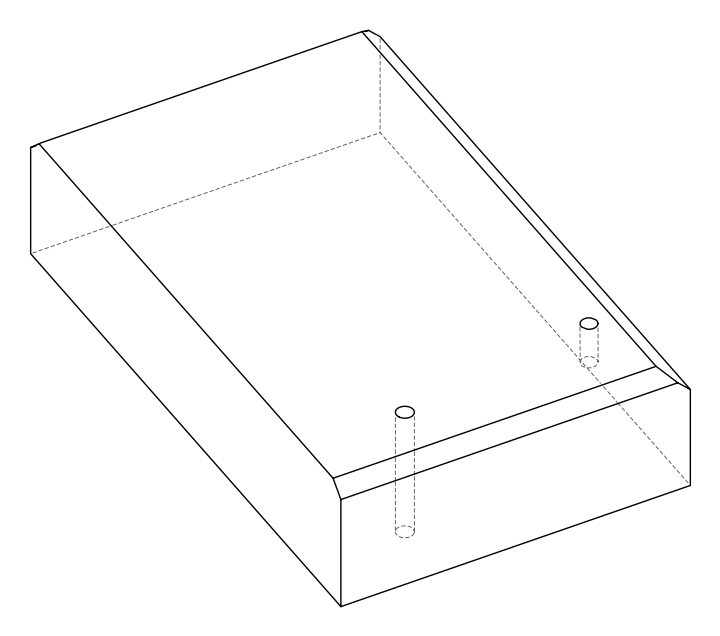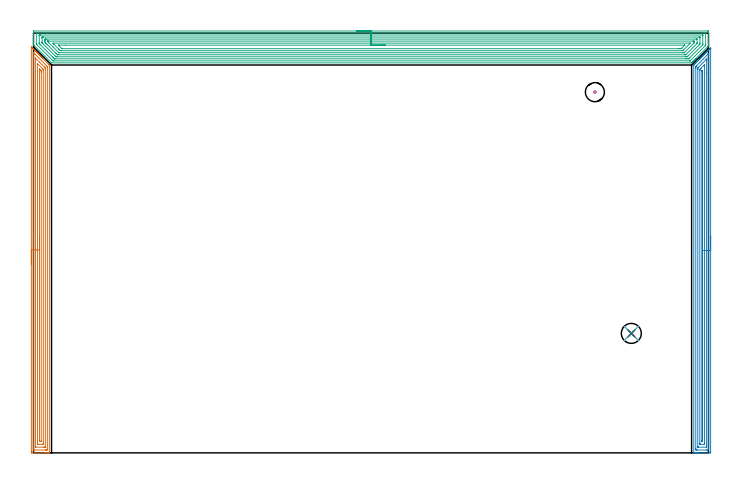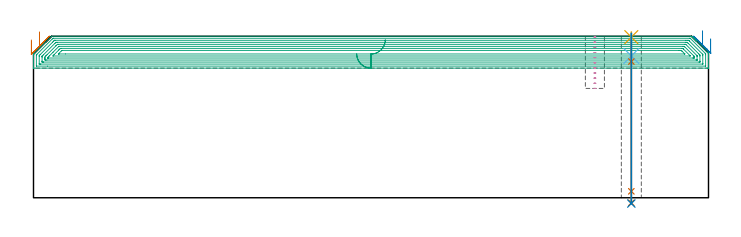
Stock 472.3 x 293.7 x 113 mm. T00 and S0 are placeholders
(PLAN: 8 operations, 5 tool changes, 54.3 min)
(1 AREA_MILL | FG_CHAMFER_SURFACE | UGT0205_001 | 11.35 min | 23031 mm3)
(2 AREA_MILL_1 | FG_CHAMFER_SURFACE_1 | UGT0205_001 | 11.28 min | 20118 mm3)
(3 AREA_MILL_2 | FG_CHAMFER_SURFACE_2 | UGT0205_001 | 30.21 min | 115327 mm3)
(4 MILL_BLIND_HOLE_FROM_SOLID_MATERIAL | STEP1POCKET | UGT0201_129 | Spiral | 0.3 min | 5058 mm3)
(5 SPOT_DRILL | STEP1HOLE | NXT0321_9005460120000 | 0.03 min | 6 mm3)
(6 DRILL_BLIND_HOLE_INTO_CENTER | STEP1HOLE | UGT0301_207 | 0.06 min | 785 mm3)
(7 GUN_DRILL_THROUGH_HOLE | STEP1HOLE | UGT0307_006 | 0.56 min | 6385 mm3)
(8 DRILL_TO_ENLARGE_THROUGH_HOLE | STEP1HOLE | NXT0301_104 | 0.48 min | 10169 mm3)
(TOOL UGT0205_001 | Chamfer Mill 20 x 3 x 45 deg. | D20 FL50 Z2)
(TOOL UGT0201_129 | Carbide End Mill 11.9 | D11.9 FL15 Z4)
(TOOL NXT0321_9005460120000 | NC Spot Drill, 142deg, 12mm, Carbide, Uncoated | D12 PA142 FL30 Z2)
(TOOL UGT0301_207 | Twist Drill 9.2 mm | D9.2 PA118 FL80 Z2)
(TOOL UGT0307_006 | Gun Drill 9 mm | D9 PA130 FL24 Z1)
(TOOL NXT0301_104 | Carbide Drill 14mm [860.1-1400-112A1-MM 2214] | D14 PA140 FL123 Z2)
(OP 1 AREA_MILL)
G17 G21 G94 G90
T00 M6
G54
G17 G0 G90 X-1.5 Y132. S1061 M3
G43 Z123. H0
Z110.4
G94 G1 Y132.038 Z109.528 F250.
Y132.152 Z108.663
Y132.341 Z107.812
Y132.603 Z106.98
Y132.937 Z106.174
Y133.34 Z105.4
Y133.808 Z104.664
Y134.339 Z103.972
Y134.929 Z103.329
Y135.572 Z102.74
Y136.264 Z102.208
Y137. Z101.74
Y137.774 Z101.337
Y138.58 Z101.003
Y139.412 Z100.741
Y140.263 Z100.552
Y141.128 Z100.438
Y142. Z100.4
Y283.756
X-1.498 Y283.994
X-1.493 Z100.405
X-1.167 Y283.666 Z100.733
X-0.967 Y283.469 Z100.929
X-0.899 Y283.399 Z101.
X-0.741 Y283.241 Z101.158
X-0.671 Y283.173 Z101.225
X-0.602 Y283.102 Z101.298
X-0.447 Y282.947 Z101.453
X-0.376 Y282.877 Z101.521
X-0.304 Y282.804 Z101.595
X-0.152 Y282.653 Z101.747
X-0.08 Y282.581 Z101.816
X-0.007 Y282.507 Z101.892
X0.142 Y282.358 Z102.041
X0.216 Y282.286 Z102.112
X0.291 Y282.21 Z102.19
X0.436 Y282.064 Z102.335
X0.512 Y281.99 Z102.408
X0.588 Y281.912 Z102.487
X0.73 Y281.77 Z102.629
X0.807 Y281.694 Z102.704
X0.885 Y281.615 Z102.785
X1.024 Y281.476 Z102.923
X1.103 Y281.399 Z102.999
X1.183 Y281.317 Z103.082
X1.318 Y281.182 Z103.218
X1.399 Y281.103 Z103.295
X1.48 Y281.02 Z103.379
X1.613 Y280.888 Z103.512
X1.695 Y280.807 Z103.591
X1.777 Y280.723 Z103.677
X1.907 Y280.593 Z103.806
X1.99 Y280.511 Z103.886
X2.075 Y280.425 Z103.974
X2.201 Y280.299 Z104.1
X2.286 Y280.216 Z104.182
X2.372 Y280.128 Z104.271
X2.495 Y280.005 Z104.394
X2.582 Y279.92 Z104.478
X2.67 Y279.831 Z104.569
X2.789 Y279.711 Z104.689
X2.878 Y279.624 Z104.774
X2.967 Y279.533 Z104.866
X3.083 Y279.417 Z104.983
X3.173 Y279.328 Z105.069
X3.264 Y279.236 Z105.164
X3.378 Y279.123 Z105.277
X3.469 Y279.033 Z105.365
X3.562 Y278.939 Z105.461
X3.672 Y278.828 Z105.571
X3.765 Y278.737 Z105.661
X3.859 Y278.641 Z105.758
X3.966 Y278.534 Z105.865
X4.061 Y278.441 Z105.957
X4.156 Y278.344 Z106.056
X4.26 Y278.24 Z106.159
X4.356 Y278.145 Z106.252
X4.454 Y278.046 Z106.353
X4.554 Y277.946 Z106.454
X4.652 Y277.85 Z106.548
X4.751 Y277.749 Z106.651
X4.848 Y277.652 Z106.748
X4.948 Y277.554 Z106.844
X5.048 Y277.452 Z106.948
X5.143 Y277.358 Z107.042
X5.244 Y277.258 Z107.14
X5.346 Y277.154 Z107.245
X5.437 Y277.063 Z107.336
X5.539 Y276.962 Z107.435
X5.643 Y276.857 Z107.543
X5.731 Y276.769 Z107.63
X5.835 Y276.667 Z107.731
X5.941 Y276.56 Z107.84
X6.025 Y276.475 Z107.925
X6.131 Y276.371 Z108.027
X6.238 Y276.262 Z108.137
X6.319 Y276.181 Z108.219
X6.427 Y276.075 Z108.323
X10.567 Y271.935 Z112.463
X10.699 Y271.802 Z112.598
X11.011 Y271.49 Z112.909
X11.025 Y271.475 Z112.922
X11.102 Y271.395 Z112.98
X11.1 Y270.91 Z113.
Y0.155
X11.097 Y0.01 Z112.988
X11.07 Y0.007 Z112.962
X10.731 Y0. Z112.63
X10.295 Z112.194
X9.68 Z111.575
X8.485 Z110.382
X7.905 Z109.799
X-0.967 Y0.001 Z100.93
X-1.198 Y0.003 Z100.699
X-1.492 Y0.008 Z100.406
X-1.494 Y0.071 Z100.403
X-1.499 Y0.601 Z100.401
X-1.5 Y1.136 Z100.4
Y142.
X-0.086 Z101.814
Y279.831
X-0.08 Y280.118 Z101.82
X0.216 Y279.831 Z102.116
X0.807 Y279.243 Z102.707
X1.112 Y278.939 Z103.012
X8.793 Y271.257 Z110.693
X9.139 Y270.91 Z111.039
X9.68 Y270.358 Z111.58
X9.686 Y270.012 Z111.586
Y2.385
X9.68 Y2.01 Z111.58
X9.173 Y2.002 Z111.073
X8.793 Y2.001 Z110.693
X8.288 Y2. Z110.188
X0.807 Y2.001 Z102.707
X0.3 Y2.003 Z102.2
X-0.08 Y2.01 Z101.82
X-0.086 Y2.385 Z101.814
Y2.391
Y142.
X1.328 Z103.228
X1.329 Y275.738 Z103.229
X1.33 Y276.262 Z103.23
X1.331 Y276.263 Z103.231
X1.337 Y276.262 Z103.237
X4.356 Y273.245 Z106.256
X7.583 Y270.017 Z109.483
X7.905 Y269.693 Z109.805
X8.187 Y269.406 Z110.087
X8.254 Y269.334 Z110.154
X8.264 Y269.247 Z110.164
X8.267 Y269.125 Z110.167
X8.271 Y268.758 Z110.171
Y4.169
X8.27 Y4.077 Z110.17
X8.268 Y4.032 Z110.168
X8.266 Y4.017 Z110.166
X8.241 Y4.01 Z110.141
X8.072 Y4.002 Z109.972
X7.905 Y4.001 Z109.805
X7.186 Y4. Z109.086
X1.695 Z103.595
X1.526 Y4.002 Z103.426
X1.415 Y4.006 Z103.315
X1.335 Y4.012 Z103.235
X1.333 Y4.047 Z103.233
X1.33 Y4.169 Z103.23
X1.329 Y4.537 Z103.229
X1.328 Y142. Z103.228
X2.743 Z104.643
Y271.802
X2.747 Y272.383 Z104.647
X2.749 Y272.389 Z104.649
X2.753 Y272.387 Z104.653
X2.793 Y272.353 Z104.693
X2.873 Y272.277 Z104.773
X6.131 Y269.02 Z108.031
X6.523 Y268.626 Z108.423
X6.718 Y268.426 Z108.618
X6.815 Y268.325 Z108.715
X6.85 Y268.277 Z108.75
X6.857 Y267.341 Z108.757
Y6.845
X6.852 Y6.12 Z108.752
X6.85 Y6.02 Z108.75
X6.761 Y6.01 Z108.661
X6.084 Y6. Z107.984
X3.423 Z105.323
X3.032 Y6.004 Z104.932
X2.837 Y6.009 Z104.737
X2.75 Y6.013 Z104.65
X2.743 Y6.845 Z104.643
Y142.
X4.157 Z106.057
Y268.434
X4.158 Y268.501 Z106.058
X4.16 Y268.523 Z106.06
X4.161 Y268.525 Z106.061
X4.169 Y268.522 Z106.069
X4.244 Y268.454 Z106.144
X4.356 Y268.345 Z106.256
X4.468 Y268.233 Z106.368
X5.244 Y267.454 Z107.144
X5.351 Y267.341 Z107.251
X5.436 Y267.236 Z107.336
X5.438 Y267.145 Z107.338
X5.442 Y266.449 Z107.342
X5.443 Y266.249 Z107.343
Y8.43
X5.44 Y8.229 Z107.34
X5.437 Y8.096 Z107.337
X5.433 Y8.01 Z107.333
X5.4 Y8.008 Z107.3
X5.244 Y8.003 Z107.144
X4.982 Y8.001 Z106.882
X4.356 Y8. Z106.256
X4.267 Y8.001 Z106.167
X4.212 Y8.003 Z106.112
X4.182 Y8.006 Z106.082
X4.17 Y8.009 Z106.07
X4.164 Y8.03 Z106.064
X4.159 Y8.429 Z106.059
X4.157 Y8.63 Z106.057
Y142.
Y142.871 Z106.095
Y143.736 Z106.209
Y144.588 Z106.398
Y145.42 Z106.66
Y146.226 Z106.994
Y147. Z107.397
Y147.736 Z107.865
Y148.428 Z108.396
Y149.071 Z108.986
Y149.66 Z109.629
Y150.191 Z110.321
Y150.66 Z111.057
Y151.063 Z111.831
Y151.397 Z112.637
Y151.659 Z113.469
Y151.848 Z114.32
Y151.962 Z115.185
Y152. Z116.057
G0 Z123.
M5
M2
(OP 2 AREA_MILL_1)
G17 G21 G94 G90
T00 M6
G54
G17 G0 G90 X473.8 Y151.6 S1061 M3
G43 Z123. H0
Z111.2
G94 G1 Y151.562 Z110.328 F250.
Y151.448 Z109.463
Y151.259 Z108.612
Y150.997 Z107.78
Y150.663 Z106.974
Y150.26 Z106.2
Y149.792 Z105.464
Y149.26 Z104.772
Y148.671 Z104.129
Y148.028 Z103.539
Y147.336 Z103.008
Y146.6 Z102.54
Y145.826 Z102.137
Y145.02 Z101.803
Y144.188 Z101.541
Y143.337 Z101.352
Y142.472 Z101.238
Y141.6 Z101.2
Y0.932
X473.799 Y0.604 Z101.201
X473.794 Y0.045 Z101.204
X473.792 Y0.008 Z101.206
X473.237 Y0. Z101.761
X465.232 Z109.762
X464.658 Z110.339
X464.342 Z110.654
X463.768 Z111.228
X463.453 Z111.542
X462.822 Z112.177
X462.399 Z112.6
X462.04 Y0.007 Z112.951
X462.003 Y0.01 Z112.988
X462. Y0.158 Z113.
Y270.995
X462.006 Y271.402 Z112.992
X462.095 Y271.496 Z112.903
X462.563 Y271.965 Z112.433
X462.784 Y272.185 Z112.216
X463.453 Y272.855 Z111.544
X463.67 Y273.07 Z111.33
X464.342 Y273.744 Z110.654
X464.551 Y273.951 Z110.449
X465.232 Y274.633 Z109.765
X465.432 Y274.832 Z109.568
X465.462 Y274.862 Z109.538
X466.121 Y275.523 Z108.875
X466.186 Y275.586 Z108.813
X466.354 Y275.754 Z108.645
X466.418 Y275.819 Z108.579
X466.481 Y275.882 Z108.518
X466.651 Y276.051 Z108.348
X466.714 Y276.116 Z108.282
X466.777 Y276.177 Z108.222
X466.948 Y276.349 Z108.051
X467.011 Y276.412 Z107.986
X467.072 Y276.473 Z107.927
X467.246 Y276.646 Z107.753
X467.307 Y276.709 Z107.69
X467.368 Y276.768 Z107.631
X467.543 Y276.944 Z107.456
X467.604 Y277.005 Z107.393
X467.663 Y277.064 Z107.336
X467.841 Y277.241 Z107.158
X467.9 Y277.302 Z107.097
X467.959 Y277.359 Z107.04
X468.138 Y277.539 Z106.861
X468.196 Y277.598 Z106.8
X468.254 Y277.655 Z106.745
X468.436 Y277.836 Z106.563
X468.493 Y277.894 Z106.504
X468.55 Y277.95 Z106.449
X468.733 Y278.134 Z106.266
X468.789 Y278.191 Z106.207
X468.845 Y278.246 Z106.154
X469.031 Y278.431 Z105.968
X469.086 Y278.487 Z105.911
X469.141 Y278.541 Z105.858
X469.328 Y278.729 Z105.671
X469.382 Y278.784 Z105.614
X469.436 Y278.837 Z105.563
X469.626 Y279.026 Z105.373
X469.679 Y279.08 Z105.318
X469.732 Y279.132 Z105.267
X469.923 Y279.324 Z105.076
X469.975 Y279.377 Z105.021
X470.027 Y279.428 Z104.972
X470.221 Y279.621 Z104.778
X470.272 Y279.673 Z104.725
X470.323 Y279.723 Z104.676
X470.518 Y279.918 Z104.481
X470.568 Y279.97 Z104.429
X470.618 Y280.019 Z104.381
X470.815 Y280.216 Z104.183
X470.865 Y280.266 Z104.132
X470.914 Y280.314 Z104.085
X471.113 Y280.513 Z103.886
X471.161 Y280.563 Z103.836
X471.209 Y280.61 Z103.79
X471.41 Y280.811 Z103.589
X471.458 Y280.859 Z103.539
X471.505 Y280.905 Z103.494
X471.708 Y281.108 Z103.291
X471.754 Y281.156 Z103.243
X471.8 Y281.201 Z103.199
X472.005 Y281.406 Z102.994
X472.051 Y281.452 Z102.946
X472.096 Y281.496 Z102.903
X472.303 Y281.703 Z102.696
X472.347 Y281.748 Z102.65
X472.391 Y281.792 Z102.608
X472.6 Y282.001 Z102.399
X473.237 Y282.638 Z101.761
X473.358 Y282.759 Z101.641
X473.493 Y282.893 Z101.507
X473.681 Y283.083 Z101.316
X473.791 Y283.191 Z101.207
X473.796 Z101.201
X473.799 Z101.199
X473.8 Y282.972 Z101.2
Y141.6
X472.386 Z102.614
Y3.243
X472.383 Y2.389 Z102.617
X472.382 Y2.355 Z102.618
X472.347 Y2.01 Z102.653
X471.843 Y2.002 Z103.157
X471.458 Y2.001 Z103.542
X470.956 Y2. Z104.044
X464.342 Y2.001 Z110.658
X463.838 Y2.003 Z111.162
X463.453 Y2.01 Z111.547
X463.419 Y2.389 Z111.581
X463.417 Y2.425 Z111.583
X463.414 Y3.282 Z111.586
Y269.249
X463.418 Y270.102 Z111.582
X463.42 Y270.136 Z111.58
X463.453 Y270.391 Z111.547
X463.751 Y270.696 Z111.249
X464.045 Y270.995 Z110.955
X472.077 Y279.026 Z102.923
X472.215 Y279.159 Z102.785
X472.347 Y279.285 Z102.653
X472.38 Y279.026 Z102.62
X472.383 Y278.991 Z102.617
X472.386 Y278.134 Z102.614
Y278.095
Y141.6
X470.972 Z104.028
X470.971 Y4.662 Z104.029
X470.97 Y4.174 Z104.03
X470.968 Y4.073 Z104.032
X470.965 Y4.025 Z104.035
X470.96 Y4.01 Z104.04
X470.915 Y4.007 Z104.085
X470.741 Y4.001 Z104.259
X465.058 Z109.942
X464.943 Y4.003 Z110.057
X464.851 Y4.009 Z110.149
X464.834 Y4.012 Z110.166
X464.832 Y4.017 Z110.168
X464.83 Y4.039 Z110.17
X464.829 Y4.174 Z110.171
Y4.578
Y268.318
X464.83 Y268.721 Z110.17
X464.834 Y269.21 Z110.166
X464.835 Y269.307 Z110.165
X464.888 Y269.377 Z110.112
X464.975 Y269.468 Z110.025
X465.232 Y269.731 Z109.768
X470.957 Y275.457 Z104.043
X470.961 Z104.039
X470.965 Z104.035
X470.969 Y275.21 Z104.031
X470.971 Y275.053 Z104.029
X470.972 Y265.875 Z104.028
Y141.6
X469.557 Z105.443
Y6.851
X469.555 Y6.083 Z105.445
X469.553 Y6.03 Z105.447
X469.551 Y6.011 Z105.449
X469.531 Y6.008 Z105.469
X469.426 Y6.004 Z105.574
X469.214 Y6.001 Z105.786
X466.57 Z108.43
X466.37 Y6.003 Z108.63
X466.271 Y6.008 Z108.729
X466.251 Y6.01 Z108.749
X466.249 Y6.023 Z108.751
X466.246 Y6.061 Z108.754
X466.243 Y6.729 Z108.757
Y6.851
Y267.425
X466.245 Y268.194 Z108.755
X466.247 Y268.256 Z108.753
X466.249 Y268.282 Z108.751
X466.276 Y268.318 Z108.724
X466.64 Y268.689 Z108.36
X467.011 Y269.062 Z107.989
X467.084 Y269.136 Z107.916
X468.866 Y270.918 Z106.134
X468.944 Y270.995 Z106.056
X469.148 Y271.193 Z105.852
X469.318 Y271.357 Z105.682
X469.551 Y271.548 Z105.449
X469.556 Y271.118 Z105.444
X469.557 Y270.995 Z105.443
Y141.6
X468.143 Z106.857
Y8.636
X468.141 Y8.394 Z106.859
X468.136 Y8.148 Z106.864
X468.131 Y8.01 Z106.869
X468.058 Y8.007 Z106.942
X467.9 Y8.006 Z107.1
X467.69 Y8.01 Z107.31
X467.664 Y8.02 Z107.336
X467.661 Y8.099 Z107.339
X467.658 Y8.229 Z107.342
X467.657 Y8.392 Z107.343
Y8.636
Y266.533
X467.658 Y266.775 Z107.342
X467.663 Y267.101 Z107.337
X467.667 Y267.257 Z107.333
X467.824 Y267.425 Z107.176
X467.862 Y267.464 Z107.138
X467.9 Y267.502 Z107.1
X467.939 Y267.539 Z107.061
X468.016 Y267.612 Z106.984
X468.137 Y267.721 Z106.863
X468.139 Y267.669 Z106.861
X468.142 Y267.425 Z106.858
X468.143 Y267.181 Z106.857
Y266.533
Y141.6
Y140.728 Z106.895
Y139.864 Z107.009
Y139.012 Z107.198
Y138.18 Z107.46
Y137.374 Z107.794
Y136.6 Z108.197
Y135.864 Z108.665
Y135.172 Z109.196
Y134.529 Z109.786
Y133.94 Z110.429
Y133.409 Z111.121
Y132.94 Z111.857
Y132.537 Z112.631
Y132.203 Z113.437
Y131.941 Z114.269
Y131.752 Z115.12
Y131.638 Z115.985
Y131.6 Z116.857
G0 Z123.
M5
M2
(OP 3 AREA_MILL_2)
G17 G21 G94 G90
T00 M6
G54
G17 G0 G90 X226.15 Y295.2 S1061 M3
G43 Z123. H0
Z100.7
G94 G1 X226.188 Z99.828 F250.
X226.302 Z98.964
X226.491 Z98.112
X226.753 Z97.28
X227.087 Z96.474
X227.49 Z95.7
X227.958 Z94.964
X228.49 Z94.272
X229.079 Z93.629
X229.722 Z93.04
X230.414 Z92.508
X231.15 Z92.04
X231.924 Z91.637
X232.73 Z91.303
X233.562 Z91.041
X234.414 Z90.852
X235.278 Z90.738
X236.15 Z90.7
X471.675
X472.052 Y295.196 Z90.703
X472.29 Y295.192 Z90.706
X472.3 Y294.95 Z90.947
Y287.594 Z98.3
Y287.061 Z98.836
Y286.708 Z99.188
Y286.175 Z99.721
Y285.822 Z100.072
Y285.022 Z100.877
Y284.936 Z100.962
X472.299 Y284.735 Z101.163
X472.296 Y284.715 Z101.183
X472.292 Y284.703 Z101.195
X472.271 Y284.67 Z101.228
X472.095 Y284.493 Z101.403
X471.973 Y284.372 Z101.526
X471.727 Y284.127 Z101.773
X463.719 Y276.119 Z109.78
X463.676 Y276.075 Z109.822
X463.631 Y276.03 Z109.869
X463.427 Y275.826 Z110.073
X463.381 Y275.78 Z110.117
X463.333 Y275.732 Z110.167
X463.134 Y275.533 Z110.366
X463.086 Y275.484 Z110.413
X463.035 Y275.434 Z110.465
X462.841 Y275.241 Z110.658
X462.79 Y275.189 Z110.708
X462.737 Y275.136 Z110.763
X462.548 Y274.948 Z110.951
X462.495 Y274.894 Z111.003
X462.439 Y274.838 Z111.061
X462.255 Y274.655 Z111.244
X462.2 Y274.598 Z111.299
X462.141 Y274.541 Z111.358
X461.962 Y274.362 Z111.537
X461.904 Y274.303 Z111.594
X461.843 Y274.243 Z111.656
X461.67 Y274.069 Z111.83
X461.609 Y274.007 Z111.889
X461.545 Y273.945 Z111.954
X461.377 Y273.776 Z112.123
X461.314 Y273.712 Z112.184
X461.247 Y273.647 Z112.252
X461.084 Y273.483 Z112.416
X461.018 Y273.417 Z112.48
X460.949 Y273.348 Z112.55
X460.762 Y273.162 Z112.738
X460.569 Y272.97 Z112.928
X460.501 Y272.906 Z112.992
X460.055 Y272.9 Z113.
X12.614
X12.602 Y272.902 Z112.997
X12.598 Y272.903 Z112.996
X0.562 Y284.936 Z100.96
X0.387 Y285.113 Z100.787
X0.327 Y285.173 Z100.727
X0.12 Y285.379 Z100.519
X0.029 Y285.473 Z100.425
X0.001 Y285.509 Z100.387
X0. Y285.822 Z100.076
Y285.908 Z99.991
Y286.708 Z99.186
Y287.947 Z97.95
Y288.481 Z97.414
Y289.1 Z96.795
Y294.683 Z91.214
X0.003 Y294.953 Z90.945
X0.01 Y295.192 Z90.706
X0.251 Y295.199 Z90.699
X236.15 Y295.2 Z90.7
Y293.786 Z92.114
X470.11 Y293.785 Z92.115
X470.216 Y293.784 Z92.116
X470.268 Y293.781 Z92.119
X470.287 Y293.779 Z92.121
X470.29 Y293.765 Z92.135
X470.295 Y293.649 Z92.251
X470.299 Y293.389 Z92.511
Y285.822 Z100.078
X470.298 Y285.415 Z100.485
X470.29 Y285.175 Z100.725
X470.287 Y285.149 Z100.751
X470.27 Y285.127 Z100.773
X470.222 Y285.075 Z100.825
X470.086 Y284.936 Z100.964
X469.988 Y284.837 Z101.063
X459.753 Y274.603 Z111.297
X459.554 Y274.407 Z111.493
X459.479 Y274.338 Z111.562
X459.459 Y274.321 Z111.579
X459.436 Y274.319 Z111.581
X459.382 Y274.316 Z111.584
X459.162 Y274.314 Z111.586
X14.021
X13.8 Y274.317 Z111.583
X13.691 Y274.32 Z111.58
X13.64 Y274.322 Z111.578
X13.529 Y274.429 Z111.471
X13.139 Y274.812 Z111.088
X2.413 Y285.537 Z100.363
X2.13 Y285.822 Z100.078
X2.039 Y285.919 Z99.981
X2.01 Y285.952 Z99.948
X2.006 Y285.976 Z99.924
X2.003 Y286.027 Z99.873
X2. Y286.231 Z99.669
X2.001 Y293.319 Z92.581
X2.008 Y293.729 Z92.171
X2.01 Y293.778 Z92.122
X2.028 Y293.78 Z92.12
X2.082 Y293.783 Z92.117
X2.192 Y293.785 Z92.115
X9.717 Y293.786 Z92.114
X236.15
Y292.372 Z93.528
X468.216 Y292.371 Z93.529
X468.259 Y292.37 Z93.53
X468.281 Y292.368 Z93.532
X468.287 Y292.366 Z93.534
X468.29 Y292.355 Z93.545
X468.296 Y292.223 Z93.677
X468.299 Y292.025 Z93.875
X468.3 Y291.827 Z94.073
Y286.51 Z99.39
X468.295 Y285.822 Z100.078
X468.293 Y285.631 Z100.269
X468.273 Y285.584 Z100.316
X468.236 Y285.543 Z100.357
X468.1 Y285.4 Z100.5
X458.968 Y276.267 Z109.633
X458.774 Y276.075 Z109.825
X458.519 Y275.826 Z110.074
X458.433 Y275.744 Z110.156
X458.268 Y275.735 Z110.165
X457.721 Y275.731 Z110.169
X456.48 Y275.728 Z110.172
X15.276 Y275.729 Z110.171
X14.926 Y275.73 Z110.17
X14.81 Y275.732 Z110.168
X14.718 Y275.735 Z110.165
X14.667 Y275.744 Z110.156
X14.63 Y275.779 Z110.121
X14.327 Y276.075 Z109.825
X14.032 Y276.367 Z109.533
X13.438 Y276.961 Z108.939
X4.577 Y285.822 Z100.078
X4.2 Y286.201 Z99.699
X4.077 Y286.329 Z99.571
X4.018 Y286.393 Z99.507
X4.01 Y286.51 Z99.39
X4.004 Y286.708 Z99.192
X4.001 Y286.906 Z98.994
X4. Y292.223 Z93.677
X4.003 Y292.289 Z93.611
X4.008 Y292.342 Z93.558
X4.013 Y292.365 Z93.535
X4.027 Y292.366 Z93.534
X4.2 Y292.369 Z93.531
X4.745 Y292.371 Z93.529
X5.094 Y292.372 Z93.528
X236.15
Y290.957 Z94.943
X465.602
X466.188 Y290.955 Z94.945
X466.25 Y290.953 Z94.947
X466.287 Y290.951 Z94.949
X466.29 Y290.907 Z94.993
X466.295 Y290.693 Z95.207
X466.3 Y290.265 Z95.635
Y286.721 Z99.179
X466.294 Y286.271 Z99.629
X466.29 Y286.055 Z99.845
X466.188 Y285.945 Z99.955
X466.07 Y285.822 Z100.078
X465.747 Y285.496 Z100.404
X465.418 Y285.167 Z100.733
X458.097 Y277.847 Z108.053
X457.732 Y277.492 Z108.408
X457.374 Y277.15 Z108.75
X457.186 Y277.147 Z108.753
X456.48 Y277.143 Z108.757
X456.297
X16.53
X15.82 Y277.148 Z108.752
X15.723 Y277.15 Z108.75
X15.622 Y277.239 Z108.661
X15.414 Y277.442 Z108.458
X15.002 Y277.847 Z108.053
X6.882 Y285.967 Z99.933
X6.144 Y286.708 Z99.192
X6.041 Y286.816 Z99.084
X6.014 Y286.847 Z99.053
X6.009 Y286.873 Z99.027
X6.005 Y286.927 Z98.973
X6.001 Y287.145 Z98.755
X6. Y287.582 Z98.318
Y290.241 Z95.659
X6.006 Y290.69 Z95.21
X6.01 Y290.908 Z94.992
X6.016 Y290.951 Z94.949
X6.07 Y290.953 Z94.947
X6.173 Y290.955 Z94.945
X6.882 Y290.957 Z94.943
X7.065
X236.15
Y289.543 Z96.357
X463.631
X463.809 Y289.542 Z96.358
X464.165 Y289.538 Z96.362
X464.265 Y289.536 Z96.364
X464.291 Y289.53 Z96.37
X464.293 Y289.519 Z96.381
X464.297 Y289.461 Z96.439
X464.299 Y289.367 Z96.533
X464.3 Y286.931 Z98.969
X464.297 Y286.708 Z99.192
X464.292 Y286.543 Z99.357
X464.29 Y286.503 Z99.397
X464.265 Y286.473 Z99.427
X464.216 Y286.418 Z99.482
X464.072 Y286.271 Z99.629
X456.48 Y278.679 Z107.221
X456.38 Y278.59 Z107.31
X456.341 Y278.564 Z107.336
X456.3 Y278.562 Z107.338
X456.122 Y278.559 Z107.341
X455.764 Y278.557 Z107.343
X455.586
X17.608
X16.89 Y278.559 Z107.341
X16.803 Y278.561 Z107.339
X16.762 Y278.564 Z107.336
X16.714 Y278.593 Z107.307
X16.57 Y278.733 Z107.167
X15.82 Y279.478 Z106.422
X15.679 Y279.619 Z106.281
X9.476 Y285.822 Z100.078
X8.669 Y286.631 Z99.269
X8.597 Y286.708 Z99.192
X8.01 Y287.362 Z98.538
X8.007 Y287.594 Z98.306
X8.001 Y288.257 Z97.643
X8. Y288.481 Z97.419
X8.001 Y289.143 Z96.757
X8.006 Y289.367 Z96.533
X8.01 Y289.526 Z96.374
X8.314 Y289.536 Z96.364
X8.493 Y289.541 Z96.359
X8.669 Y289.542 Z96.358
X9.385 Y289.543 Z96.357
X236.15
Y288.129 Z97.771
X461.304 Y288.128 Z97.772
X461.843 Y288.125 Z97.775
X462.205 Y288.122 Z97.778
X462.29 Y288.114 Z97.786
X462.296 Y288.032 Z97.868
Y287.594 Z98.306
X462.291 Y287.151 Z98.749
X462.275 Y286.935 Z98.965
X462.058 Y286.708 Z99.192
X461.952 Y286.6 Z99.3
X455.723 Y280.37 Z105.53
X455.586 Y280.235 Z105.665
X455.373 Y280.032 Z105.868
X455.315 Y279.978 Z105.922
X455.227 Y279.976 Z105.924
X454.692 Y279.972 Z105.928
X454.337 Y279.971 Z105.929
X18.146 Y279.972 Z105.928
X17.877 Y279.974 Z105.926
X17.811 Y279.976 Z105.924
X17.782 Y279.978 Z105.922
X17.736 Y280.019 Z105.881
X17.608 Y280.142 Z105.758
X13.697 Y284.05 Z101.85
X11.04 Y286.708 Z99.192
X10.457 Y287.296 Z98.604
X10.173 Y287.594 Z98.306
X10.088 Y287.69 Z98.21
X10.029 Y287.76 Z98.14
X10.01 Y287.822 Z98.078
X10.003 Y288.045 Z97.855
X10.008 Y288.111 Z97.789
X10.011 Y288.123 Z97.777
X10.02 Y288.125 Z97.775
X10.053 Y288.127 Z97.773
X10.187 Y288.128 Z97.772
X10.457 Y288.129 Z97.771
X236.15
Y286.715 Z99.185
X459.155
X459.599 Y286.708 Z99.192
X459.385 Y286.487 Z99.413
X459.162 Y286.259 Z99.641
X454.692 Y281.79 Z104.11
X454.49 Y281.592 Z104.308
X454.282 Y281.392 Z104.508
X453.799 Y281.385 Z104.515
X19.402
X18.818 Y281.392 Z104.508
X18.502 Y281.699 Z104.201
X17.92 Y282.278 Z103.622
X17.608 Y282.589 Z103.311
X14.375 Y285.822 Z100.078
X14.032 Y286.167 Z99.733
X13.501 Y286.708 Z99.192
X14.032 Y286.715 Z99.185
X236.15
Y285.3 Z100.6
X455.586
X455.635 Y285.299 Z100.601
X455.688 Y285.297 Z100.603
X455.723 Y285.294 Z100.606
X455.709 Y285.268 Z100.632
X455.646 Y285.198 Z100.702
X455.586 Y285.133 Z100.767
X453.707 Y283.254 Z102.646
X453.615 Y283.164 Z102.736
X453.256 Y282.815 Z103.085
X452.905 Y282.807 Z103.093
X452.376 Y282.802 Z103.098
X452.011 Y282.8 Z103.1
X451.485
X20.289
X19.922 Y282.802 Z103.098
X19.873 Y282.804 Z103.096
X19.851 Y282.807 Z103.093
X19.839 Y282.816 Z103.084
X19.785 Y282.864 Z103.036
X19.683 Y282.964 Z102.936
X19.483 Y283.164 Z102.736
X17.608 Y285.041 Z100.859
X17.377 Y285.281 Z100.619
X17.43 Y285.293 Z100.607
X17.608 Y285.296 Z100.604
X18.135 Y285.299 Z100.601
X22.42 Y285.3 Z100.6
X236.15
X237.022 Z100.638
X237.887 Z100.751
X238.738 Z100.94
X239.57 Z101.203
X240.376 Z101.536
X241.15 Z101.939
X241.886 Z102.408
X242.578 Z102.939
X243.221 Z103.528
X243.81 Z104.172
X244.342 Z104.864
X244.81 Z105.6
X245.213 Z106.373
X245.547 Z107.179
X245.809 Z108.011
X245.998 Z108.863
X246.112 Z109.728
X246.15 Z110.6
G0 Z123.
M5
M2
(OP 4 MILL_BLIND_HOLE_FROM_SOLID_MATERIAL)
G17 G21 G94 G90
T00 M6
G54
G17 G0 G90 X392.8 Y252.4 S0 M3
G43 Z123. H0
Z112.409
G94 G3 X393.15 Y252.75 R0.35 F250.
X392.8 Y253.1 R0.35
X392.1 Y252.4 R0.7
X392.8 Y253.1 R-0.7
X392.45 Y252.75 R0.35
X392.8 Y252.4 R0.35
G0 Z108.818
G3 X393.15 Y252.75 R0.35
X392.8 Y253.1 R0.35
X392.1 Y252.4 R0.7
X392.8 Y253.1 R-0.7
X392.45 Y252.75 R0.35
X392.8 Y252.4 R0.35
G0 Z105.227
G3 X393.15 Y252.75 R0.35
X392.8 Y253.1 R0.35
X392.1 Y252.4 R0.7
X392.8 Y253.1 R-0.7
X392.45 Y252.75 R0.35
X392.8 Y252.4 R0.35
G0 Z101.636
G3 X393.15 Y252.75 R0.35
X392.8 Y253.1 R0.35
X392.1 Y252.4 R0.7
X392.8 Y253.1 R-0.7
X392.45 Y252.75 R0.35
X392.8 Y252.4 R0.35
G0 Z98.045
G3 X393.15 Y252.75 R0.35
X392.8 Y253.1 R0.35
X392.1 Y252.4 R0.7
X392.8 Y253.1 R-0.7
X392.45 Y252.75 R0.35
X392.8 Y252.4 R0.35
G0 Z94.455
G3 X393.15 Y252.75 R0.35
X392.8 Y253.1 R0.35
X392.1 Y252.4 R0.7
X392.8 Y253.1 R-0.7
X392.45 Y252.75 R0.35
X392.8 Y252.4 R0.35
G0 Z90.864
G3 X393.15 Y252.75 R0.35
X392.8 Y253.1 R0.35
X392.1 Y252.4 R0.7
X392.8 Y253.1 R-0.7
X392.45 Y252.75 R0.35
X392.8 Y252.4 R0.35
G0 Z87.273
G3 X393.15 Y252.75 R0.35
X392.8 Y253.1 R0.35
X392.1 Y252.4 R0.7
X392.8 Y253.1 R-0.7
X392.45 Y252.75 R0.35
X392.8 Y252.4 R0.35
G0 Z83.682
G3 X393.15 Y252.75 R0.35
X392.8 Y253.1 R0.35
X392.1 Y252.4 R0.7
X392.8 Y253.1 R-0.7
X392.45 Y252.75 R0.35
X392.8 Y252.4 R0.35
G0 Z80.091
G3 X393.15 Y252.75 R0.35
X392.8 Y253.1 R0.35
X392.1 Y252.4 R0.7
X392.8 Y253.1 R-0.7
X392.45 Y252.75 R0.35
X392.8 Y252.4 R0.35
G0 Z76.5
G3 X393.15 Y252.75 R0.35
X392.8 Y253.1 R0.35
X392.1 Y252.4 R0.7
X392.8 Y253.1 R-0.7
X392.45 Y252.75 R0.35
X392.8 Y252.4 R0.35
G0 Z123.
M5
M2
(OP 5 SPOT_DRILL)
G17 G21 G94 G90
T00 M6
G54
G17 G0 G90 X418.3 Y83.6 S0 M3
G43 Z123. H0
G94 G81 G98 Z112.393 F250. R116.
G80
M5
M2
(OP 6 DRILL_BLIND_HOLE_INTO_CENTER)
G17 G21 G94 G90
T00 M6
G54
G17 G0 G90 X418.3 Y83.6 S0 M3
G43 Z123. H0
G94 G81 G98 Z99.2 F250. R115.
G80
M5
M2
(OP 7 GUN_DRILL_THROUGH_HOLE)
G17 G21 G94 G90
T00 M6
G54
G17 G0 G90 X418.3 Y83.6 M8
G43 Z123. H0
Z110.893
S716 M3
G94 G1 Z95.305 F125. M26
G4 X.084
Z4.5 F250.
G4 X.084
Z-3.598 F125.
G4 X.084
M5
M9
G0 Z110.893
Z123.
M2
(OP 8 DRILL_TO_ENLARGE_THROUGH_HOLE)
G17 G21 G94 G90
T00 M6
G54
G17 G0 G90 X418.3 Y83.6 S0 M3
G43 Z123. H1
G94 G73 G98 Z-4.048 F250. Q13.005 R115.
G80
M5
M2
